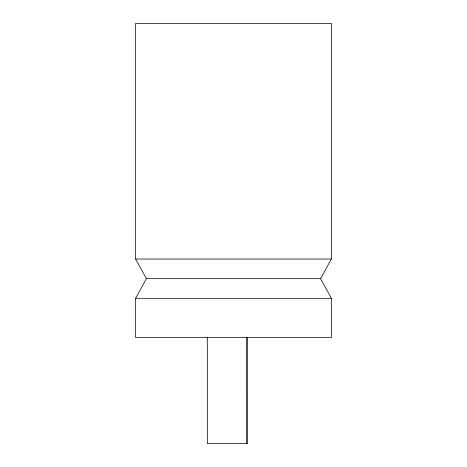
<?xml version="1.0" encoding="UTF-8"?>
<svg xmlns="http://www.w3.org/2000/svg" width="467" height="467" viewBox="0 0 467 467"><rect width="100%" height="100%" fill="white"/><g stroke="black" fill="none" stroke-linecap="round" stroke-linejoin="round"><path stroke-width="0.7" d="M135.634 298.314L146.399 278.671L135.634 259.033L135.634 23.35L331.366 23.35L331.366 259.033L320.601 278.671L331.366 298.314L331.366 337.594L135.634 337.594L135.634 298.314L331.366 298.314M135.634 259.033L331.366 259.033M146.399 278.671L320.601 278.671M247.545 337.594L247.551 443.65L207.313 443.65L207.313 337.594M246.594 337.594L246.594 443.65"/></g></svg>
